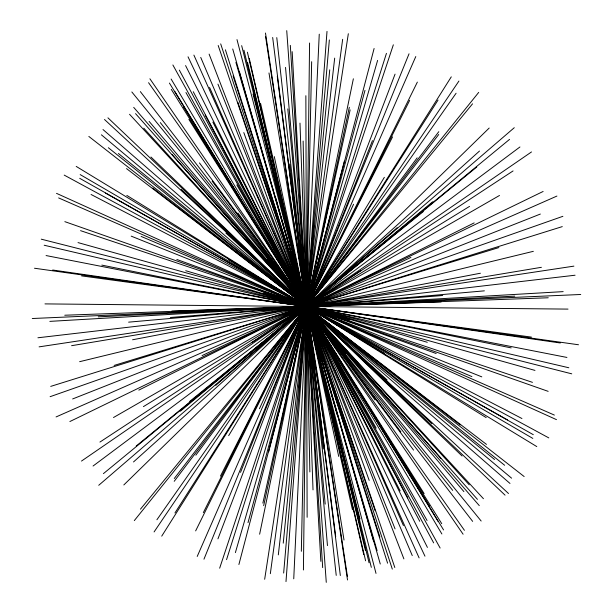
<?xml version="1.0" encoding="UTF-8"?>
<svg xmlns="http://www.w3.org/2000/svg" width="613" height="613" viewBox="0 0 613 613"><rect width="100%" height="100%" fill="white"/><g stroke="black" fill="none" stroke-linecap="round" stroke-linejoin="round"><path stroke-width="0.92" d="M303.427 569.983L309.573 43.017M301.343 551.294L311.657 61.706M293.742 578.818L319.258 34.182M285.995 581.591L327.005 31.409M283.658 573.048L329.342 39.952M299.106 387.385L313.894 225.615M283.252 543.164L329.748 69.836M278.317 554.88L334.683 58.12M302.186 338.828L310.814 274.172M270.333 573.684L342.667 39.316M264.67 579.277L348.33 33.723M259.636 534.207L353.364 78.793M263.667 505.679L349.333 107.321M281.398 421.782L331.602 191.218M262.862 503.104L350.138 109.896M268.67 451.819L344.33 161.181M238.894 564.512L374.106 48.488M248.012 522.636L364.988 90.364M235.392 552.604L377.608 60.396M226.557 559.654L386.443 53.346M219.661 568.19L393.339 44.81M217.937 538.865L395.063 74.135M240.534 472.362L372.466 140.638M203.96 559.194L409.04 53.806M197.21 556.466L415.79 56.534M259.422 408.748L353.578 204.252M195.639 530.896L417.361 82.104M203.324 512.644L409.676 100.356M220.427 476.132L392.573 136.868M228.657 435.667L384.343 177.333M161.725 536.145L451.275 76.855M174.95 512.935L438.05 100.065M154.085 531.938L458.915 81.062M156.905 519.755L456.095 93.245M195.831 455.168L417.169 157.832M174.207 481.305L438.793 131.695M174.276 478.5L438.724 134.5M134.301 520.606L478.699 92.394M140.446 509.188L472.554 103.812M123.818 484.952L489.182 128.048M133.504 461.957L479.496 151.043M215.837 385.309L397.163 227.691M98.731 485.297L514.269 127.703M180.383 411.193L432.617 201.807M103.428 473.627L509.572 139.373M136.209 446.003L476.791 166.997M189.655 401.461L423.345 211.539M93.061 466.026L519.939 146.974M81.498 461.06L531.502 151.94M252.227 342.383L360.773 270.617M99.934 442.065L513.066 170.935M143.427 406.626L469.573 206.374M113.489 417.53L499.511 195.47M138.822 390.106L474.178 222.894M69.874 421.537L543.126 191.463M202.068 355.594L410.932 257.406M56.074 416.94L556.926 196.06M72.648 398.948L540.352 214.052M50.113 396.688L562.887 216.312M50.718 386.389L562.282 226.611M114.148 365.425L498.852 247.575M79.644 361.678L533.356 251.322M132.584 339.771L480.416 273.229M71.591 345.694L541.409 267.306M39.094 346.866L573.906 266.134M37.929 337.778L575.071 275.222M128.615 322.154L484.385 290.846M260.234 310.416L352.766 302.584M170.307 317.488L442.693 295.512M49.837 321.373L563.163 291.627M98.226 316.852L514.774 296.148M32.267 318.515L580.733 294.485M64.763 315.228L548.237 297.772M171.885 311.082L441.115 301.918M44.979 303.895L568.021 309.105M81.56 275.888L531.44 337.112M34.497 268.241L578.503 344.759M52.687 270.019L560.313 342.981M46.075 255.56L566.925 357.44M101.804 265.1L511.196 347.9M44.182 245.238L568.818 367.762M41.255 239.17L571.745 373.83M78.02 242.595L534.98 370.405M185.701 270.708L427.299 342.292M263.13 293.045L349.87 319.955M80.541 230.649L532.459 382.351M64.84 221.653L548.16 391.347M176.835 259.475L436.165 353.525M131.213 236.143L481.787 376.857M141.105 236.411L471.895 376.589M58.633 197.922L554.367 415.078M56.519 193.356L556.481 419.644M91.061 194.474L521.939 418.526M64.204 175.103L548.796 437.897M105.497 193.087L507.503 419.913M79.713 178.322L533.287 434.678M80.18 174.59L532.82 438.41M228.365 259.475L384.635 353.525M76.211 166.414L536.789 446.586M126.822 195.401L486.178 417.599M126.516 168.598L486.484 444.402M152.783 188.022L460.217 424.978M88.839 136.446L524.161 476.554M108.348 147.718L504.652 465.282M118.432 153.495L494.568 459.505M101.406 134.822L511.594 478.178M103.007 129.55L509.993 483.45M225.891 233.07L387.109 379.93M104.494 119.489L508.506 493.511M181.157 189.325L431.843 423.675M107.942 117.834L505.058 495.166M150.967 157.02L462.033 455.98M129.55 114.279L483.45 498.721M143.771 128.171L469.229 484.829M135.55 113.635L477.45 499.365M172.207 154.645L440.793 458.355M133.711 107.375L479.289 505.625M149.105 121.397L463.895 491.603M267.597 259.56L345.403 353.44M131.833 91.965L481.167 521.035M160.315 122.615L452.685 490.385M140.346 91.613L472.654 521.387M212.152 181.164L400.848 431.836M199.44 162.905L413.56 450.095M237.967 213.048L375.033 399.952M148.576 82.701L464.424 530.299M149.894 78.778L463.106 534.222M188.881 119.42L424.119 493.58M171.265 89.329L441.735 523.671M183.463 106.8L429.537 506.2M169.418 83.069L443.582 529.931M174.736 91.314L438.264 521.686M171.119 79.031L441.881 533.969M236.817 184.888L376.183 428.112M185.946 92.532L427.054 520.468M172.874 64.97L440.126 548.03M179.348 70.12L433.652 542.88M205.179 115.129L407.821 497.871M193.264 91.712L419.736 521.288M212.857 122.117L400.143 490.883M185.578 65.576L427.422 547.424M188.03 56.81L424.97 556.19M193.892 55.101L419.108 557.899M209.562 87.421L403.438 525.579M200.735 57.415L412.265 555.585M217.937 84.111L395.063 528.889M209.11 54.097L403.89 558.903M243.805 132.577L369.195 480.423M218.19 45.485L394.81 567.515M237.852 102.195L375.148 510.805M220.695 43.883L392.305 569.117M233.093 75.951L379.907 537.049M225.408 49.806L387.592 563.194M235.913 62.411L377.087 550.589M232.725 48.986L380.275 564.014M239.315 71.407L373.685 541.593M275.804 198.068L337.196 414.932M236.993 39.592L376.007 573.408M253.008 94.034L359.992 518.966M241.668 45.646L371.332 567.354M243.936 50.205L369.064 562.795M247.552 62.495L365.448 550.505M247.407 52.197L365.593 560.803M249.253 58.457L363.747 554.543M260.54 103.237L352.46 509.763M274.295 156.568L338.705 456.432M268.984 72.947L344.016 540.053M265.559 36.397L347.441 576.603M265.483 33.025L347.517 579.975M277.298 76.303L335.702 536.697M272.67 37.485L340.33 575.515M289.673 163.962L323.327 449.038M276.769 37.608L336.231 575.392M287.796 108.892L325.204 504.108M285.528 67.392L327.472 545.608M286.731 30.65L326.269 582.35M290.324 45.377L322.676 567.623M292.163 51.638L320.837 561.362M299.979 123.106L313.021 489.894M303.129 141.044L309.871 471.956M305.864 95.705L307.136 517.295"/></g></svg>
